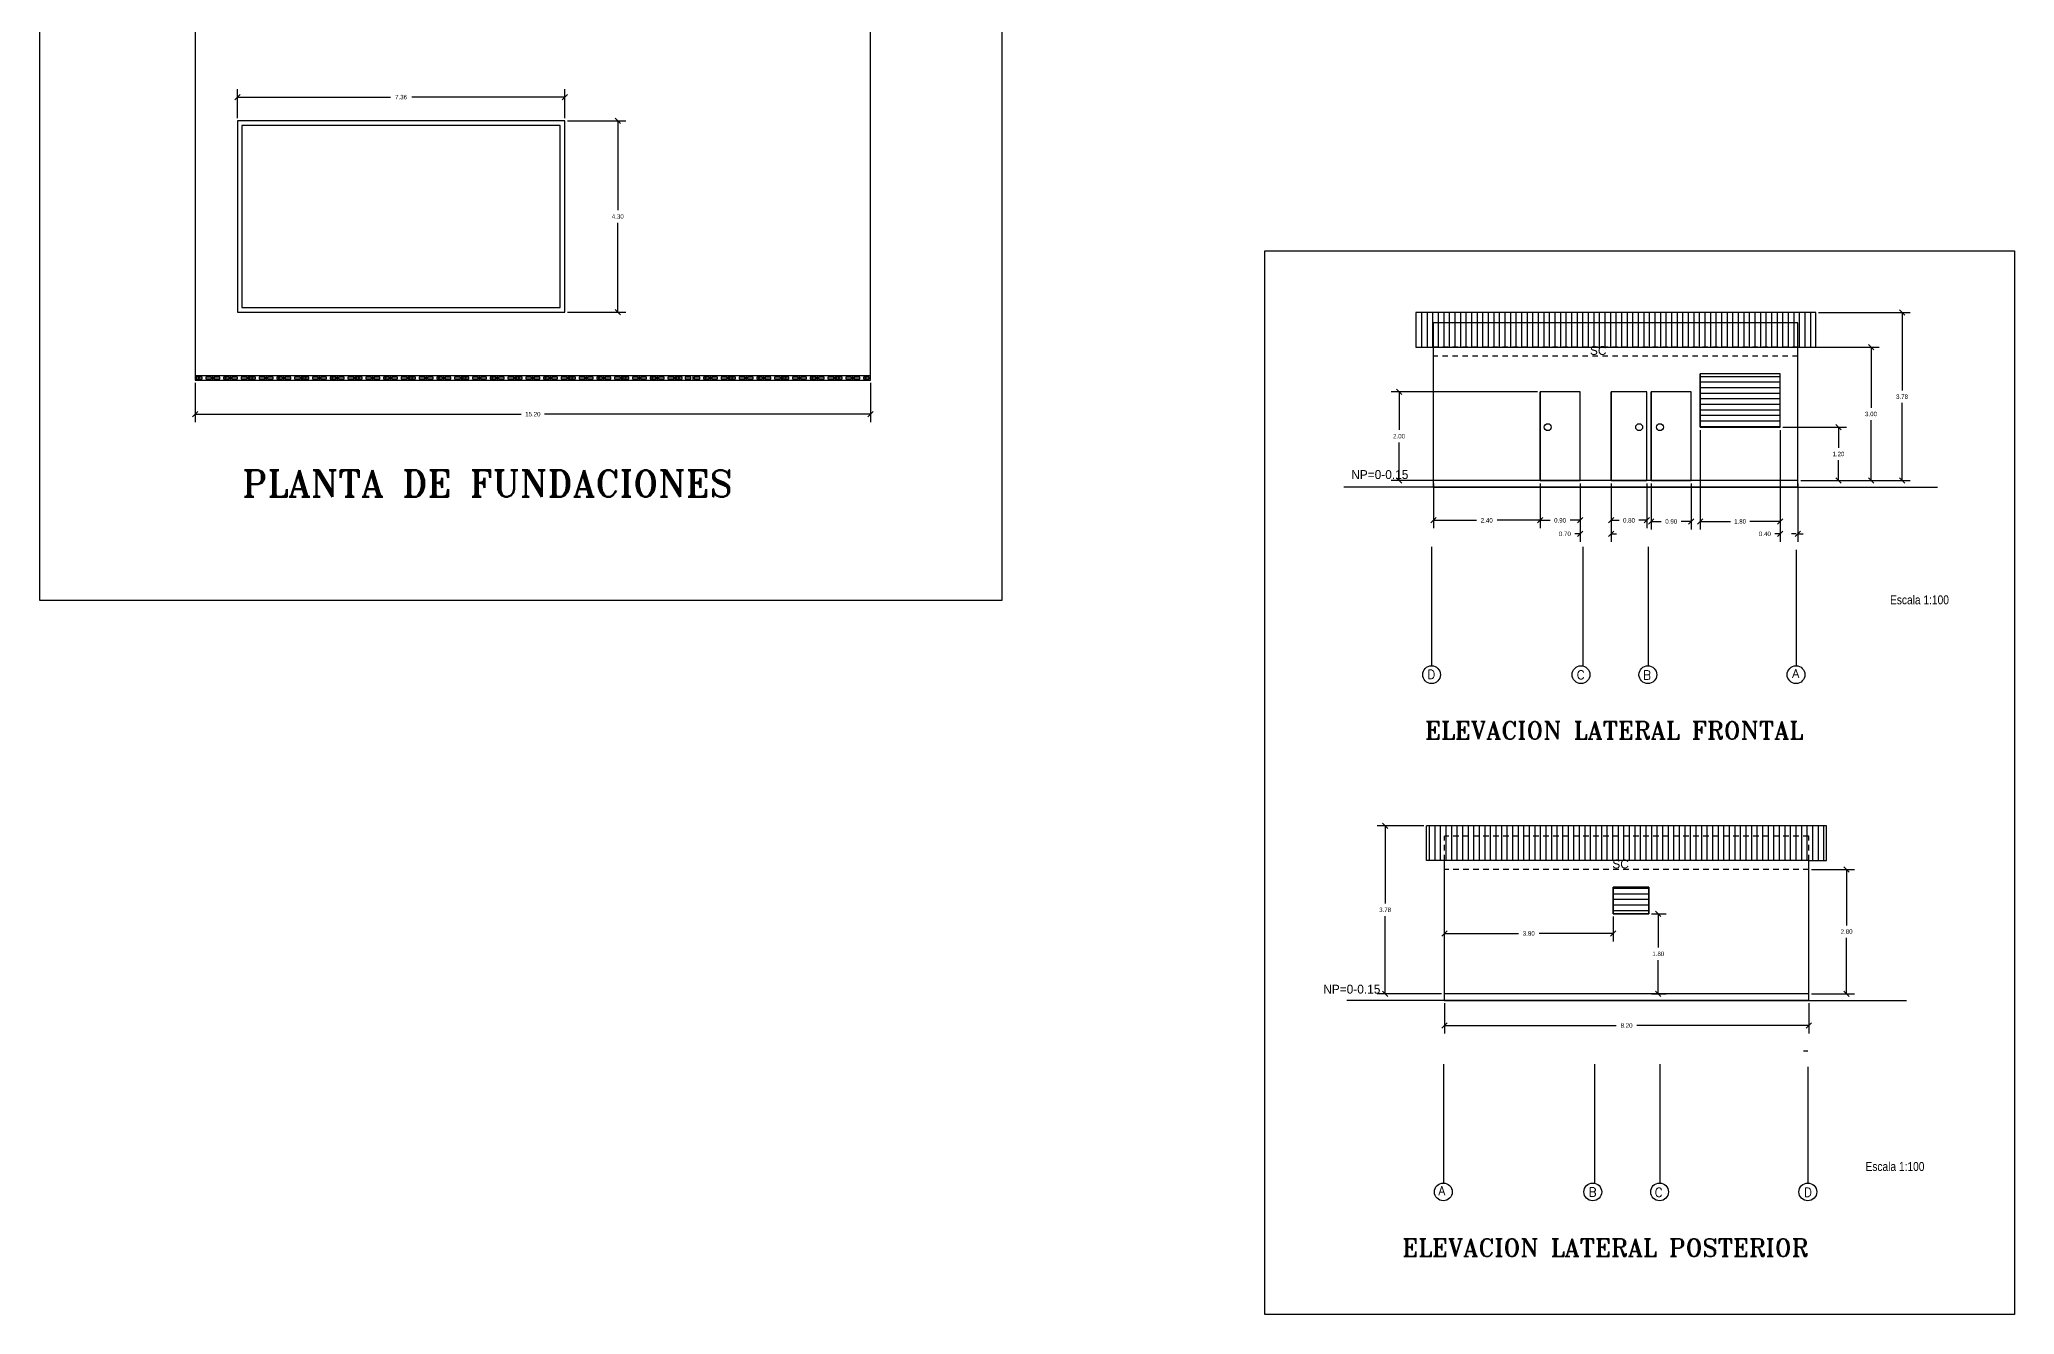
# Model space of a CAD drawing. Extents: x -52 to 126, y -84 to 6.
# Drawn here: x -51.66 to -7.22, y -63.61 to -34.92 of the extents above; entities that cross this region are included whole.
import ezdxf
from ezdxf.enums import TextEntityAlignment as Align

# ---------------------------------------------------------------- set-up
doc = ezdxf.new("R2010")
doc.units = 0
doc.header["$MEASUREMENT"] = 0
doc.linetypes.add('HIDDEN2', pattern=[0.1875, 0.125, -0.0625])
doc.layers.get('0').update_dxf_attribs({"linetype": 'CONTINUOUS'})
doc.layers.get('DEFPOINTS').update_dxf_attribs({"linetype": 'CONTINUOUS'})
for name, color, linetype in [('DIMENSIONES', 2, 'CONTINUOUS'), ('FIBROLIT', 8, 'CONTINUOUS'), ('FLECHAS', 8, 'CONTINUOUS'), ('LADRILLO', 8, 'CONTINUOUS'), ('MARCO', 1, 'CONTINUOUS'), ('PAREDES', 7, 'CONTINUOUS'), ('PISCINA', 4, 'CONTINUOUS'), ('PUERTAS', 6, 'CONTINUOUS'), ('REFUERZO', 3, 'CONTINUOUS'), ('TECHO', 5, 'CONTINUOUS'), ('TERRENO', 3, 'CONTINUOUS'), ('TEXTOS', 3, 'CONTINUOUS'), ('VENTANAS', 8, 'CONTINUOUS')]:
    doc.layers.add(name, color=color, linetype=linetype)
doc.styles.add('CITYBLUEPRINT', font='CIBT____.PFB', dxfattribs={"height": 0.2})
doc.styles.add('ROMANS', font='romans', dxfattribs={"height": 0.2})
doc.styles.add('ROMANT', font='romant', dxfattribs={"width": 2, "height": 0.4})
doc.styles.add('STYLE1', font='ARIALN.TTF', dxfattribs={"height": 0.2})
doc.dimstyles.get("Standard").update_dxf_attribs({"dimtxt": 0.18, "dimasz": 0.18, "dimexe": 0.18, "dimexo": 0.0625, "dimgap": 0.09, "dimtad": 0, "dimtih": 1, "dimtoh": 1, "dimzin": 0, "dimtxsty": 'CITYBLUEPRINT', "dimcen": 0.09, "dimazin": 3, "dimtfac": 1, "dimtofl": 0, "dimtmove": 0, "dimatfit": 3, "dimtolj": 1, "dimtzin": 0})

# ---------------------------------------------------------------- blocks, each defined once
blk = doc.blocks.new('*D90')
at = {"color": 0, "linetype": 'BYBLOCK'}
for p, q in [((-48.159, -42.646), (-48.159, -43.528)), ((-32.959, -42.646), (-32.959, -43.528)), ((-48.219, -43.408), (-48.099, -43.288)), ((-48.159, -43.348), (-40.824, -43.348)), ((-32.959, -43.348), (-40.294, -43.348)), ((-33.019, -43.408), (-32.899, -43.288))]:
    blk.add_line(p, q, dxfattribs=at)
at = {"layer": 'DEFPOINTS', "color": 0, "linetype": 'BYBLOCK'}
for p in [(-48.159, -42.583), (-32.959, -42.583), (-32.959, -43.348)]:
    blk.add_point(p, dxfattribs=at)
at = {"color": 0, "linetype": 'BYBLOCK'}
blk.add_text('15.20', height=0.1, dxfattribs=at).set_placement((-40.559, -43.348), align=Align.MIDDLE_CENTER)
blk = doc.blocks.new('*D91')
at = {"color": 0, "linetype": 'BYBLOCK'}
for p, q in [((-39.779, -36.75), (-38.467, -36.75)), ((-38.587, -36.81), (-38.707, -36.69)), ((-38.647, -36.75), (-38.647, -38.76)), ((-38.647, -41.05), (-38.647, -39.04)), ((-39.779, -41.05), (-38.467, -41.05)), ((-38.587, -41.11), (-38.707, -40.99))]:
    blk.add_line(p, q, dxfattribs=at)
at = {"layer": 'DEFPOINTS', "color": 0, "linetype": 'BYBLOCK'}
for p in [(-39.842, -36.75), (-39.842, -41.05), (-38.647, -41.05)]:
    blk.add_point(p, dxfattribs=at)
at = {"color": 0, "linetype": 'BYBLOCK'}
blk.add_text('4.30', height=0.1, dxfattribs=at).set_placement((-38.647, -38.9), align=Align.MIDDLE_CENTER)
blk = doc.blocks.new('*D92')
at = {"color": 0, "linetype": 'BYBLOCK'}
for p, q in [((-47.262, -36.274), (-47.142, -36.154)), ((-47.202, -36.688), (-47.202, -36.034)), ((-47.202, -36.214), (-43.762, -36.214)), ((-39.842, -36.214), (-43.282, -36.214)), ((-39.902, -36.274), (-39.782, -36.154)), ((-39.842, -36.688), (-39.842, -36.034))]:
    blk.add_line(p, q, dxfattribs=at)
at = {"layer": 'DEFPOINTS', "color": 0, "linetype": 'BYBLOCK'}
for p in [(-39.842, -36.214), (-47.202, -36.75), (-39.842, -36.75)]:
    blk.add_point(p, dxfattribs=at)
at = {"color": 0, "linetype": 'BYBLOCK'}
blk.add_text('7.36', height=0.1, dxfattribs=at).set_placement((-43.522, -36.214), align=Align.MIDDLE_CENTER)
blk = doc.blocks.new('*X160')
at = {"color": 0}
for p, q in [((-39.25, -51.594), (-39.25, -50.814)), ((-39.125, -51.594), (-39.125, -50.814)), ((-39, -51.594), (-39, -50.814)), ((-38.875, -51.594), (-38.875, -50.814)), ((-38.75, -51.594), (-38.75, -50.814)), ((-38.625, -51.594), (-38.625, -50.814)), ((-38.5, -51.594), (-38.5, -50.814)), ((-38.375, -51.594), (-38.375, -50.814)), ((-38.25, -51.594), (-38.25, -50.814)), ((-38.125, -51.594), (-38.125, -50.814)), ((-38, -51.594), (-38, -50.814)), ((-37.875, -51.594), (-37.875, -50.814)), ((-37.75, -51.594), (-37.75, -50.814)), ((-37.625, -51.594), (-37.625, -50.814)), ((-37.5, -51.594), (-37.5, -50.814)), ((-37.375, -51.594), (-37.375, -50.814)), ((-37.25, -51.594), (-37.25, -50.814)), ((-37.125, -51.594), (-37.125, -50.814)), ((-37, -51.594), (-37, -50.814)), ((-36.875, -51.594), (-36.875, -50.814)), ((-36.75, -51.594), (-36.75, -50.814)), ((-36.625, -51.594), (-36.625, -50.814)), ((-36.5, -51.594), (-36.5, -50.814)), ((-36.375, -51.594), (-36.375, -50.814)), ((-36.25, -51.594), (-36.25, -50.814)), ((-36.125, -51.594), (-36.125, -50.814)), ((-36, -51.594), (-36, -50.814)), ((-35.875, -51.594), (-35.875, -50.814)), ((-35.75, -51.594), (-35.75, -50.814)), ((-35.625, -51.594), (-35.625, -50.814)), ((-35.5, -51.594), (-35.5, -50.814)), ((-35.375, -51.594), (-35.375, -50.814)), ((-35.25, -51.594), (-35.25, -50.814)), ((-35.125, -51.594), (-35.125, -50.814)), ((-35, -51.594), (-35, -50.814)), ((-34.875, -51.594), (-34.875, -50.814)), ((-34.75, -51.594), (-34.75, -50.814)), ((-34.625, -51.594), (-34.625, -50.814)), ((-34.5, -51.594), (-34.5, -50.814)), ((-34.375, -51.594), (-34.375, -50.814)), ((-34.25, -51.594), (-34.25, -50.814)), ((-34.125, -51.594), (-34.125, -50.814)), ((-34, -51.594), (-34, -50.814)), ((-33.875, -51.594), (-33.875, -50.814)), ((-33.75, -51.594), (-33.75, -50.814)), ((-33.625, -51.594), (-33.625, -50.814)), ((-33.5, -51.594), (-33.5, -50.814)), ((-33.375, -51.594), (-33.375, -50.814)), ((-33.25, -51.594), (-33.25, -50.814)), ((-33.125, -51.594), (-33.125, -50.814)), ((-33, -51.594), (-33, -50.814)), ((-32.875, -51.594), (-32.875, -50.814)), ((-32.75, -51.594), (-32.75, -50.814)), ((-32.625, -51.594), (-32.625, -50.814)), ((-32.5, -51.594), (-32.5, -50.814)), ((-32.375, -51.594), (-32.375, -50.814)), ((-32.25, -51.594), (-32.25, -50.814)), ((-32.125, -51.594), (-32.125, -50.814)), ((-32, -51.594), (-32, -50.814)), ((-31.875, -51.594), (-31.875, -50.814)), ((-31.75, -51.594), (-31.75, -50.814)), ((-31.625, -51.594), (-31.625, -50.814)), ((-31.5, -51.594), (-31.5, -50.814)), ((-31.375, -51.594), (-31.375, -50.814)), ((-31.25, -51.594), (-31.25, -50.814)), ((-31.125, -51.594), (-31.125, -50.814)), ((-31, -51.594), (-31, -50.814)), ((-30.875, -51.594), (-30.875, -50.814)), ((-30.75, -51.594), (-30.75, -50.814)), ((-30.625, -51.594), (-30.625, -50.814)), ((-30.5, -51.594), (-30.5, -50.814)), ((-30.375, -51.594), (-30.375, -50.814))]:
    blk.add_line(p, q, dxfattribs=at)
blk = doc.blocks.new('*X161')
at = {"color": 0}
for p, q in [((-32.864, -52.25), (-31.064, -52.25)), ((-32.864, -52.375), (-31.064, -52.375)), ((-32.864, -52.5), (-31.064, -52.5)), ((-32.864, -52.625), (-31.064, -52.625)), ((-32.864, -52.75), (-31.064, -52.75)), ((-32.864, -52.875), (-31.064, -52.875)), ((-32.864, -53), (-31.064, -53)), ((-32.864, -53.125), (-31.064, -53.125)), ((-32.864, -53.25), (-31.064, -53.25)), ((-32.864, -53.375), (-31.064, -53.375))]:
    blk.add_line(p, q, dxfattribs=at)
blk = doc.blocks.new('*D162')
at = {"color": 0, "linetype": 'BYBLOCK'}
for p, q in [((-31.064, -55.955), (-31.064, -58.47)), ((-30.664, -57.155), (-30.664, -58.47)), ((-31.064, -58.29), (-31.184, -58.29)), ((-31.124, -58.35), (-31.004, -58.23)), ((-30.724, -58.35), (-30.604, -58.23)), ((-30.664, -58.29), (-30.544, -58.29))]:
    blk.add_line(p, q, dxfattribs=at)
at = {"layer": 'DEFPOINTS', "color": 0, "linetype": 'BYBLOCK'}
for p in [(-31.064, -55.893), (-30.664, -57.093), (-31.064, -58.29)]:
    blk.add_point(p, dxfattribs=at)
at = {"color": 0, "linetype": 'BYBLOCK'}
blk.add_text('0.40', height=0.1, dxfattribs=at).set_placement((-31.407, -58.29), align=Align.MIDDLE_CENTER)
blk = doc.blocks.new('*D163')
at = {"color": 0, "linetype": 'BYBLOCK'}
for p, q in [((-32.864, -55.955), (-32.864, -58.19)), ((-31.064, -56.018), (-31.064, -58.19)), ((-32.924, -58.07), (-32.804, -57.95)), ((-32.864, -58.01), (-32.179, -58.01)), ((-31.064, -58.01), (-31.749, -58.01)), ((-31.124, -58.07), (-31.004, -57.95))]:
    blk.add_line(p, q, dxfattribs=at)
at = {"layer": 'DEFPOINTS', "color": 0, "linetype": 'BYBLOCK'}
for p in [(-32.864, -55.893), (-31.064, -55.955), (-32.864, -58.01)]:
    blk.add_point(p, dxfattribs=at)
at = {"color": 0, "linetype": 'BYBLOCK'}
blk.add_text('1.80', height=0.1, dxfattribs=at).set_placement((-31.964, -58.01), align=Align.MIDDLE_CENTER)
blk = doc.blocks.new('*D164')
at = {"color": 0, "linetype": 'BYBLOCK'}
for p, q in [((-33.964, -57.155), (-33.964, -58.19)), ((-33.064, -57.155), (-33.064, -58.19)), ((-34.024, -58.07), (-33.904, -57.95)), ((-33.964, -58.01), (-33.737, -58.01)), ((-33.064, -58.01), (-33.29, -58.01)), ((-33.124, -58.07), (-33.004, -57.95))]:
    blk.add_line(p, q, dxfattribs=at)
at = {"layer": 'DEFPOINTS', "color": 0, "linetype": 'BYBLOCK'}
for p in [(-33.964, -57.093), (-33.064, -57.093), (-33.964, -58.01)]:
    blk.add_point(p, dxfattribs=at)
at = {"color": 0, "linetype": 'BYBLOCK'}
blk.add_text('0.90', height=0.1, dxfattribs=at).set_placement((-33.514, -58.01), align=Align.MIDDLE_CENTER)
blk = doc.blocks.new('*D165')
at = {"color": 0, "linetype": 'BYBLOCK'}
for p, q in [((-34.864, -57.155), (-34.864, -58.166)), ((-34.064, -57.155), (-34.064, -58.166)), ((-34.924, -58.046), (-34.804, -57.926)), ((-34.864, -57.986), (-34.687, -57.986)), ((-34.064, -57.986), (-34.24, -57.986)), ((-34.124, -58.046), (-34.004, -57.926))]:
    blk.add_line(p, q, dxfattribs=at)
at = {"layer": 'DEFPOINTS', "color": 0, "linetype": 'BYBLOCK'}
for p in [(-34.864, -57.093), (-34.064, -57.093), (-34.864, -57.986)]:
    blk.add_point(p, dxfattribs=at)
at = {"color": 0, "linetype": 'BYBLOCK'}
blk.add_text('0.80', height=0.1, dxfattribs=at).set_placement((-34.464, -57.986), align=Align.MIDDLE_CENTER)
blk = doc.blocks.new('*D166')
at = {"color": 0, "linetype": 'BYBLOCK'}
for p, q in [((-35.564, -57.155), (-35.564, -58.47)), ((-34.864, -57.155), (-34.864, -58.47)), ((-35.564, -58.29), (-35.684, -58.29)), ((-35.624, -58.35), (-35.504, -58.23)), ((-34.924, -58.35), (-34.804, -58.23)), ((-34.864, -58.29), (-34.744, -58.29))]:
    blk.add_line(p, q, dxfattribs=at)
at = {"layer": 'DEFPOINTS', "color": 0, "linetype": 'BYBLOCK'}
for p in [(-35.564, -57.093), (-34.864, -57.093), (-35.564, -58.29)]:
    blk.add_point(p, dxfattribs=at)
at = {"color": 0, "linetype": 'BYBLOCK'}
blk.add_text('0.70', height=0.1, dxfattribs=at).set_placement((-35.907, -58.29), align=Align.MIDDLE_CENTER)
blk = doc.blocks.new('*D167')
at = {"color": 0, "linetype": 'BYBLOCK'}
for p, q in [((-36.464, -57.155), (-36.464, -58.166)), ((-35.564, -57.155), (-35.564, -58.166)), ((-36.524, -58.046), (-36.404, -57.926)), ((-36.464, -57.986), (-36.237, -57.986)), ((-35.564, -57.986), (-35.79, -57.986)), ((-35.624, -58.046), (-35.504, -57.926))]:
    blk.add_line(p, q, dxfattribs=at)
at = {"layer": 'DEFPOINTS', "color": 0, "linetype": 'BYBLOCK'}
for p in [(-36.464, -57.093), (-35.564, -57.093), (-36.464, -57.986)]:
    blk.add_point(p, dxfattribs=at)
at = {"color": 0, "linetype": 'BYBLOCK'}
blk.add_text('0.90', height=0.1, dxfattribs=at).set_placement((-36.014, -57.986), align=Align.MIDDLE_CENTER)
blk = doc.blocks.new('*D168')
at = {"color": 0, "linetype": 'BYBLOCK'}
for p, q in [((-38.864, -57.155), (-38.864, -58.166)), ((-36.464, -57.155), (-36.464, -58.166)), ((-38.924, -58.046), (-38.804, -57.926)), ((-38.864, -57.986), (-37.895, -57.986)), ((-36.464, -57.986), (-37.432, -57.986)), ((-36.524, -58.046), (-36.404, -57.926))]:
    blk.add_line(p, q, dxfattribs=at)
at = {"layer": 'DEFPOINTS', "color": 0, "linetype": 'BYBLOCK'}
for p in [(-38.864, -57.093), (-36.464, -57.093), (-36.464, -57.986)]:
    blk.add_point(p, dxfattribs=at)
at = {"color": 0, "linetype": 'BYBLOCK'}
blk.add_text('2.40', height=0.1, dxfattribs=at).set_placement((-37.664, -57.986), align=Align.MIDDLE_CENTER)
blk = doc.blocks.new('*D169')
at = {"color": 0, "linetype": 'BYBLOCK'}
for p, q in [((-31.001, -55.893), (-29.573, -55.893)), ((-29.693, -55.953), (-29.813, -55.833)), ((-29.753, -55.893), (-29.753, -56.353)), ((-29.753, -57.093), (-29.753, -56.633)), ((-30.601, -57.093), (-29.573, -57.093)), ((-29.693, -57.153), (-29.813, -57.033))]:
    blk.add_line(p, q, dxfattribs=at)
at = {"layer": 'DEFPOINTS', "color": 0, "linetype": 'BYBLOCK'}
for p in [(-31.064, -55.893), (-30.664, -57.093), (-29.753, -57.093)]:
    blk.add_point(p, dxfattribs=at)
at = {"color": 0, "linetype": 'BYBLOCK'}
blk.add_text('1.20', height=0.1, dxfattribs=at).set_placement((-29.753, -56.493), align=Align.MIDDLE_CENTER)
blk = doc.blocks.new('*D170')
at = {"color": 0, "linetype": 'BYBLOCK'}
for p, q in [((-30.601, -54.093), (-28.838, -54.093)), ((-28.958, -54.153), (-29.078, -54.033)), ((-29.018, -54.093), (-29.018, -55.453)), ((-29.018, -57.093), (-29.018, -55.733)), ((-30.539, -57.093), (-28.838, -57.093)), ((-28.958, -57.153), (-29.078, -57.033))]:
    blk.add_line(p, q, dxfattribs=at)
at = {"layer": 'DEFPOINTS', "color": 0, "linetype": 'BYBLOCK'}
for p in [(-30.664, -54.093), (-30.601, -57.093), (-29.018, -57.093)]:
    blk.add_point(p, dxfattribs=at)
at = {"color": 0, "linetype": 'BYBLOCK'}
blk.add_text('3.00', height=0.1, dxfattribs=at).set_placement((-29.018, -55.593), align=Align.MIDDLE_CENTER)
blk = doc.blocks.new('*D171')
at = {"color": 0, "linetype": 'BYBLOCK'}
for p, q in [((-30.201, -53.313), (-28.141, -53.313)), ((-28.261, -53.373), (-28.381, -53.253)), ((-28.321, -53.313), (-28.321, -55.063)), ((-28.321, -57.093), (-28.321, -55.343)), ((-30.601, -57.093), (-28.141, -57.093)), ((-28.261, -57.153), (-28.381, -57.033))]:
    blk.add_line(p, q, dxfattribs=at)
at = {"layer": 'DEFPOINTS', "color": 0, "linetype": 'BYBLOCK'}
for p in [(-30.264, -53.313), (-28.321, -53.313), (-30.664, -57.093)]:
    blk.add_point(p, dxfattribs=at)
at = {"color": 0, "linetype": 'BYBLOCK'}
blk.add_text('3.78', height=0.1, dxfattribs=at).set_placement((-28.321, -55.203), align=Align.MIDDLE_CENTER)
blk = doc.blocks.new('*D172')
at = {"color": 0, "linetype": 'BYBLOCK'}
for p, q in [((-36.526, -55.093), (-39.817, -55.093)), ((-39.577, -55.153), (-39.697, -55.033)), ((-39.637, -55.093), (-39.637, -55.953)), ((-39.637, -57.093), (-39.637, -56.233)), ((-36.526, -57.093), (-39.817, -57.093)), ((-39.577, -57.153), (-39.697, -57.033))]:
    blk.add_line(p, q, dxfattribs=at)
at = {"layer": 'DEFPOINTS', "color": 0, "linetype": 'BYBLOCK'}
for p in [(-39.637, -55.093), (-36.464, -55.093), (-36.464, -57.093)]:
    blk.add_point(p, dxfattribs=at)
at = {"color": 0, "linetype": 'BYBLOCK'}
blk.add_text('2.00', height=0.1, dxfattribs=at).set_placement((-39.637, -56.093), align=Align.MIDDLE_CENTER)
blk = doc.blocks.new('*X173')
at = {"color": 0}
for p, q in [((6.008, -42.375), (6.808, -42.375)), ((6.008, -42.5), (6.808, -42.5)), ((6.008, -42.625), (6.808, -42.625)), ((6.008, -42.75), (6.808, -42.75)), ((6.008, -42.875), (6.808, -42.875))]:
    blk.add_line(p, q, dxfattribs=at)
blk = doc.blocks.new('*X174')
at = {"color": 0}
for p, q in [((1.875, -41.752), (1.875, -40.972)), ((2, -41.752), (2, -40.972)), ((2.125, -41.752), (2.125, -40.972)), ((2.25, -41.752), (2.25, -40.972)), ((2.375, -41.752), (2.375, -40.972)), ((2.5, -41.752), (2.5, -40.972)), ((2.625, -41.752), (2.625, -40.972)), ((2.75, -41.752), (2.75, -40.972)), ((2.875, -41.752), (2.875, -40.972)), ((3, -41.752), (3, -40.972)), ((3.125, -41.752), (3.125, -40.972)), ((3.25, -41.752), (3.25, -40.972)), ((3.375, -41.752), (3.375, -40.972)), ((3.5, -41.752), (3.5, -40.972)), ((3.625, -41.752), (3.625, -40.972)), ((3.75, -41.752), (3.75, -40.972)), ((3.875, -41.752), (3.875, -40.972)), ((4, -41.752), (4, -40.972)), ((4.125, -41.752), (4.125, -40.972)), ((4.25, -41.752), (4.25, -40.972)), ((4.375, -41.752), (4.375, -40.972)), ((4.5, -41.752), (4.5, -40.972)), ((4.625, -41.752), (4.625, -40.972)), ((4.75, -41.752), (4.75, -40.972)), ((4.875, -41.752), (4.875, -40.972)), ((5, -41.752), (5, -40.972)), ((5.125, -41.752), (5.125, -40.972)), ((5.25, -41.752), (5.25, -40.972)), ((5.375, -41.752), (5.375, -40.972)), ((5.5, -41.752), (5.5, -40.972)), ((5.625, -41.752), (5.625, -40.972)), ((5.75, -41.752), (5.75, -40.972)), ((5.875, -41.752), (5.875, -40.972)), ((6, -41.752), (6, -40.972)), ((6.125, -41.752), (6.125, -40.972)), ((6.25, -41.752), (6.25, -40.972)), ((6.375, -41.752), (6.375, -40.972)), ((6.5, -41.752), (6.5, -40.972)), ((6.625, -41.752), (6.625, -40.972)), ((6.75, -41.752), (6.75, -40.972)), ((6.875, -41.752), (6.875, -40.972)), ((7, -41.752), (7, -40.972)), ((7.125, -41.752), (7.125, -40.972)), ((7.25, -41.752), (7.25, -40.972)), ((7.375, -41.752), (7.375, -40.972)), ((7.5, -41.752), (7.5, -40.972)), ((7.625, -41.752), (7.625, -40.972)), ((7.75, -41.752), (7.75, -40.972)), ((7.875, -41.752), (7.875, -40.972)), ((8, -41.752), (8, -40.972)), ((8.125, -41.752), (8.125, -40.972)), ((8.25, -41.752), (8.25, -40.972)), ((8.375, -41.752), (8.375, -40.972)), ((8.5, -41.752), (8.5, -40.972)), ((8.625, -41.752), (8.625, -40.972)), ((8.75, -41.752), (8.75, -40.972)), ((8.875, -41.752), (8.875, -40.972)), ((9, -41.752), (9, -40.972)), ((9.125, -41.752), (9.125, -40.972)), ((9.25, -41.752), (9.25, -40.972)), ((9.375, -41.752), (9.375, -40.972)), ((9.5, -41.752), (9.5, -40.972)), ((9.625, -41.752), (9.625, -40.972)), ((9.75, -41.752), (9.75, -40.972)), ((9.875, -41.752), (9.875, -40.972)), ((10, -41.752), (10, -40.972)), ((10.125, -41.752), (10.125, -40.972)), ((10.25, -41.752), (10.25, -40.972)), ((10.375, -41.752), (10.375, -40.972)), ((10.5, -41.752), (10.5, -40.972)), ((10.625, -41.752), (10.625, -40.972)), ((10.75, -41.752), (10.75, -40.972))]:
    blk.add_line(p, q, dxfattribs=at)
blk = doc.blocks.new('*D175')
at = {"color": 0, "linetype": 'BYBLOCK'}
for p, q in [((6.008, -43.015), (6.008, -43.573)), ((2.148, -43.453), (2.268, -43.333)), ((2.208, -44.69), (2.208, -43.213)), ((2.208, -43.393), (3.877, -43.393)), ((6.008, -43.393), (4.34, -43.393)), ((5.948, -43.453), (6.068, -43.333))]:
    blk.add_line(p, q, dxfattribs=at)
at = {"layer": 'DEFPOINTS', "color": 0, "linetype": 'BYBLOCK'}
for p in [(6.008, -42.952), (2.208, -43.393), (2.208, -44.752)]:
    blk.add_point(p, dxfattribs=at)
at = {"color": 0, "linetype": 'BYBLOCK'}
blk.add_text('3.80', height=0.1, dxfattribs=at).set_placement((4.108, -43.393), align=Align.MIDDLE_CENTER)
blk = doc.blocks.new('*D176')
at = {"color": 0, "linetype": 'BYBLOCK'}
for p, q in [((2.208, -44.965), (2.208, -45.644)), ((10.408, -44.965), (10.408, -45.644)), ((2.148, -45.524), (2.268, -45.404)), ((2.208, -45.464), (6.077, -45.464)), ((10.408, -45.464), (6.54, -45.464)), ((10.348, -45.524), (10.468, -45.404))]:
    blk.add_line(p, q, dxfattribs=at)
at = {"layer": 'DEFPOINTS', "color": 0, "linetype": 'BYBLOCK'}
for p in [(2.208, -44.902), (10.408, -44.902), (10.408, -45.464)]:
    blk.add_point(p, dxfattribs=at)
at = {"color": 0, "linetype": 'BYBLOCK'}
blk.add_text('8.20', height=0.1, dxfattribs=at).set_placement((6.308, -45.464), align=Align.MIDDLE_CENTER)
blk = doc.blocks.new('*D177')
at = {"color": 0, "linetype": 'BYBLOCK'}
for p, q in [((6.871, -42.952), (7.202, -42.952)), ((7.082, -43.012), (6.962, -42.892)), ((7.022, -42.952), (7.022, -43.712)), ((7.022, -44.752), (7.022, -43.992)), ((6.871, -44.752), (7.202, -44.752)), ((7.082, -44.812), (6.962, -44.692))]:
    blk.add_line(p, q, dxfattribs=at)
at = {"layer": 'DEFPOINTS', "color": 0, "linetype": 'BYBLOCK'}
for p in [(6.808, -42.952), (6.808, -44.752), (7.022, -44.752)]:
    blk.add_point(p, dxfattribs=at)
at = {"color": 0, "linetype": 'BYBLOCK'}
blk.add_text('1.80', height=0.1, dxfattribs=at).set_placement((7.022, -43.852), align=Align.MIDDLE_CENTER)
blk = doc.blocks.new('*D178')
at = {"color": 0, "linetype": 'BYBLOCK'}
for p, q in [((10.471, -41.952), (11.438, -41.952)), ((11.318, -42.012), (11.198, -41.892)), ((11.258, -41.952), (11.258, -43.212)), ((11.258, -44.752), (11.258, -43.492)), ((10.471, -44.752), (11.438, -44.752)), ((11.318, -44.812), (11.198, -44.692))]:
    blk.add_line(p, q, dxfattribs=at)
at = {"layer": 'DEFPOINTS', "color": 0, "linetype": 'BYBLOCK'}
for p in [(10.408, -41.952), (11.258, -41.952), (10.408, -44.752)]:
    blk.add_point(p, dxfattribs=at)
at = {"color": 0, "linetype": 'BYBLOCK'}
blk.add_text('2.80', height=0.1, dxfattribs=at).set_placement((11.258, -43.352), align=Align.MIDDLE_CENTER)
blk = doc.blocks.new('*D179')
at = {"color": 0, "linetype": 'BYBLOCK'}
for p, q in [((1.746, -40.972), (0.696, -40.972)), ((0.936, -41.032), (0.816, -40.912)), ((0.876, -40.972), (0.876, -42.722)), ((0.876, -44.752), (0.876, -43.002)), ((2.146, -44.752), (0.696, -44.752)), ((0.936, -44.812), (0.816, -44.692))]:
    blk.add_line(p, q, dxfattribs=at)
at = {"layer": 'DEFPOINTS', "color": 0, "linetype": 'BYBLOCK'}
for p in [(0.876, -40.972), (1.808, -40.972), (2.208, -44.752)]:
    blk.add_point(p, dxfattribs=at)
at = {"color": 0, "linetype": 'BYBLOCK'}
blk.add_text('3.78', height=0.1, dxfattribs=at).set_placement((0.876, -42.862), align=Align.MIDDLE_CENTER)

msp = doc.modelspace()

# ---------------------------------------------------------------- linework, layer by layer
at = {"layer": 'FLECHAS'}
for p, q in [((-20.337, -46.335), (-20.337, -49.01)), ((-16.937, -46.335), (-16.937, -49.01)), ((-15.465, -46.335), (-15.465, -49.01)), ((-12.137, -46.398), (-12.137, -49.01)), ((-20.072, -57.973), (-20.072, -60.647)), ((-16.672, -57.973), (-16.672, -60.647)), ((-15.201, -57.973), (-15.201, -60.647)), ((-11.872, -58.036), (-11.872, -60.647))]:
    msp.add_line(p, q, dxfattribs=at)
at = {"layer": 'LADRILLO'}
for p, q in [((-36.959, -42.483), (-37.159, -42.483)), ((-37.159, -42.583), (-36.959, -42.583)), ((-36.959, -42.483), (-36.959, -42.583))]:
    msp.add_line(p, q, dxfattribs=at)
for points in [[(-47.759, -42.583), (-47.759, -42.483), (-48.159, -42.483), (-48.159, -42.583)], [(-48.131, -42.555), (-48.001, -42.555), (-48.001, -42.516), (-48.131, -42.516)], [(-47.919, -42.555), (-47.789, -42.555), (-47.789, -42.516), (-47.919, -42.516)], [(-47.359, -42.583), (-47.359, -42.483), (-47.759, -42.483), (-47.759, -42.583)], [(-47.731, -42.555), (-47.601, -42.555), (-47.601, -42.516), (-47.731, -42.516)], [(-47.519, -42.555), (-47.389, -42.555), (-47.389, -42.516), (-47.519, -42.516)], [(-46.959, -42.583), (-46.959, -42.483), (-47.359, -42.483), (-47.359, -42.583)], [(-47.331, -42.555), (-47.201, -42.555), (-47.201, -42.516), (-47.331, -42.516)], [(-47.119, -42.555), (-46.989, -42.555), (-46.989, -42.516), (-47.119, -42.516)], [(-46.559, -42.583), (-46.559, -42.483), (-46.959, -42.483), (-46.959, -42.583)], [(-46.931, -42.555), (-46.801, -42.555), (-46.801, -42.516), (-46.931, -42.516)], [(-46.719, -42.555), (-46.589, -42.555), (-46.589, -42.516), (-46.719, -42.516)], [(-46.159, -42.583), (-46.159, -42.483), (-46.559, -42.483), (-46.559, -42.583)], [(-46.531, -42.555), (-46.401, -42.555), (-46.401, -42.516), (-46.531, -42.516)], [(-46.319, -42.555), (-46.189, -42.555), (-46.189, -42.516), (-46.319, -42.516)], [(-45.759, -42.583), (-45.759, -42.483), (-46.159, -42.483), (-46.159, -42.583)], [(-46.131, -42.555), (-46.001, -42.555), (-46.001, -42.516), (-46.131, -42.516)], [(-45.919, -42.555), (-45.789, -42.555), (-45.789, -42.516), (-45.919, -42.516)], [(-45.359, -42.583), (-45.359, -42.483), (-45.759, -42.483), (-45.759, -42.583)], [(-45.731, -42.555), (-45.601, -42.555), (-45.601, -42.516), (-45.731, -42.516)], [(-45.519, -42.555), (-45.389, -42.555), (-45.389, -42.516), (-45.519, -42.516)], [(-44.959, -42.583), (-44.959, -42.483), (-45.359, -42.483), (-45.359, -42.583)], [(-45.331, -42.555), (-45.201, -42.555), (-45.201, -42.516), (-45.331, -42.516)], [(-45.119, -42.555), (-44.989, -42.555), (-44.989, -42.516), (-45.119, -42.516)], [(-44.559, -42.583), (-44.559, -42.483), (-44.959, -42.483), (-44.959, -42.583)], [(-44.931, -42.555), (-44.801, -42.555), (-44.801, -42.516), (-44.931, -42.516)], [(-44.719, -42.555), (-44.589, -42.555), (-44.589, -42.516), (-44.719, -42.516)], [(-44.159, -42.583), (-44.159, -42.483), (-44.559, -42.483), (-44.559, -42.583)], [(-44.531, -42.555), (-44.401, -42.555), (-44.401, -42.516), (-44.531, -42.516)], [(-44.319, -42.555), (-44.189, -42.555), (-44.189, -42.516), (-44.319, -42.516)], [(-43.759, -42.583), (-43.759, -42.483), (-44.159, -42.483), (-44.159, -42.583)], [(-44.131, -42.555), (-44.001, -42.555), (-44.001, -42.516), (-44.131, -42.516)], [(-43.919, -42.555), (-43.789, -42.555), (-43.789, -42.516), (-43.919, -42.516)], [(-43.359, -42.583), (-43.359, -42.483), (-43.759, -42.483), (-43.759, -42.583)], [(-43.731, -42.555), (-43.601, -42.555), (-43.601, -42.516), (-43.731, -42.516)], [(-43.519, -42.555), (-43.389, -42.555), (-43.389, -42.516), (-43.519, -42.516)], [(-42.959, -42.583), (-42.959, -42.483), (-43.359, -42.483), (-43.359, -42.583)], [(-43.331, -42.555), (-43.201, -42.555), (-43.201, -42.516), (-43.331, -42.516)], [(-43.119, -42.555), (-42.989, -42.555), (-42.989, -42.516), (-43.119, -42.516)], [(-42.559, -42.583), (-42.559, -42.483), (-42.959, -42.483), (-42.959, -42.583)], [(-42.931, -42.555), (-42.801, -42.555), (-42.801, -42.516), (-42.931, -42.516)], [(-42.719, -42.555), (-42.589, -42.555), (-42.589, -42.516), (-42.719, -42.516)], [(-42.159, -42.583), (-42.159, -42.483), (-42.559, -42.483), (-42.559, -42.583)], [(-42.531, -42.555), (-42.401, -42.555), (-42.401, -42.516), (-42.531, -42.516)], [(-42.319, -42.555), (-42.189, -42.555), (-42.189, -42.516), (-42.319, -42.516)], [(-41.759, -42.583), (-41.759, -42.483), (-42.159, -42.483), (-42.159, -42.583)], [(-42.131, -42.555), (-42.001, -42.555), (-42.001, -42.516), (-42.131, -42.516)], [(-41.919, -42.555), (-41.789, -42.555), (-41.789, -42.516), (-41.919, -42.516)], [(-41.359, -42.583), (-41.359, -42.483), (-41.759, -42.483), (-41.759, -42.583)], [(-41.731, -42.555), (-41.601, -42.555), (-41.601, -42.516), (-41.731, -42.516)], [(-41.519, -42.555), (-41.389, -42.555), (-41.389, -42.516), (-41.519, -42.516)], [(-40.959, -42.583), (-40.959, -42.483), (-41.359, -42.483), (-41.359, -42.583)], [(-41.331, -42.555), (-41.201, -42.555), (-41.201, -42.516), (-41.331, -42.516)], [(-41.119, -42.555), (-40.989, -42.555), (-40.989, -42.516), (-41.119, -42.516)], [(-40.559, -42.583), (-40.559, -42.483), (-40.959, -42.483), (-40.959, -42.583)], [(-40.559, -42.583), (-40.559, -42.483), (-40.959, -42.483), (-40.959, -42.583)], [(-40.931, -42.555), (-40.801, -42.555), (-40.801, -42.516), (-40.931, -42.516)], [(-40.931, -42.555), (-40.801, -42.555), (-40.801, -42.516), (-40.931, -42.516)], [(-40.719, -42.555), (-40.589, -42.555), (-40.589, -42.516), (-40.719, -42.516)], [(-40.719, -42.555), (-40.589, -42.555), (-40.589, -42.516), (-40.719, -42.516)], [(-40.159, -42.583), (-40.159, -42.483), (-40.559, -42.483), (-40.559, -42.583)], [(-40.531, -42.555), (-40.401, -42.555), (-40.401, -42.516), (-40.531, -42.516)], [(-40.319, -42.555), (-40.189, -42.555), (-40.189, -42.516), (-40.319, -42.516)], [(-39.759, -42.583), (-39.759, -42.483), (-40.159, -42.483), (-40.159, -42.583)], [(-40.131, -42.555), (-40.001, -42.555), (-40.001, -42.516), (-40.131, -42.516)], [(-39.919, -42.555), (-39.789, -42.555), (-39.789, -42.516), (-39.919, -42.516)], [(-39.359, -42.583), (-39.359, -42.483), (-39.759, -42.483), (-39.759, -42.583)], [(-39.359, -42.583), (-39.359, -42.483), (-39.759, -42.483), (-39.759, -42.583)], [(-39.731, -42.555), (-39.601, -42.555), (-39.601, -42.516), (-39.731, -42.516)], [(-39.731, -42.555), (-39.601, -42.555), (-39.601, -42.516), (-39.731, -42.516)], [(-39.519, -42.555), (-39.389, -42.555), (-39.389, -42.516), (-39.519, -42.516)], [(-39.519, -42.555), (-39.389, -42.555), (-39.389, -42.516), (-39.519, -42.516)], [(-38.959, -42.583), (-38.959, -42.483), (-39.359, -42.483), (-39.359, -42.583)], [(-39.331, -42.555), (-39.201, -42.555), (-39.201, -42.516), (-39.331, -42.516)], [(-39.119, -42.555), (-38.989, -42.555), (-38.989, -42.516), (-39.119, -42.516)], [(-38.559, -42.583), (-38.559, -42.483), (-38.959, -42.483), (-38.959, -42.583)], [(-38.931, -42.555), (-38.801, -42.555), (-38.801, -42.516), (-38.931, -42.516)], [(-38.719, -42.555), (-38.589, -42.555), (-38.589, -42.516), (-38.719, -42.516)], [(-38.159, -42.583), (-38.159, -42.483), (-38.559, -42.483), (-38.559, -42.583)], [(-38.531, -42.555), (-38.401, -42.555), (-38.401, -42.516), (-38.531, -42.516)], [(-38.319, -42.555), (-38.189, -42.555), (-38.189, -42.516), (-38.319, -42.516)], [(-37.759, -42.583), (-37.759, -42.483), (-38.159, -42.483), (-38.159, -42.583)], [(-38.131, -42.555), (-38.001, -42.555), (-38.001, -42.516), (-38.131, -42.516)], [(-37.919, -42.555), (-37.789, -42.555), (-37.789, -42.516), (-37.919, -42.516)], [(-37.359, -42.583), (-37.359, -42.483), (-37.759, -42.483), (-37.759, -42.583)], [(-37.731, -42.555), (-37.601, -42.555), (-37.601, -42.516), (-37.731, -42.516)], [(-37.519, -42.555), (-37.389, -42.555), (-37.389, -42.516), (-37.519, -42.516)], [(-37.331, -42.555), (-37.201, -42.555), (-37.201, -42.516), (-37.331, -42.516)], [(-37.131, -42.555), (-37.001, -42.555), (-37.001, -42.516), (-37.131, -42.516)], [(-36.559, -42.583), (-36.559, -42.483), (-36.959, -42.483), (-36.959, -42.583)], [(-36.931, -42.555), (-36.801, -42.555), (-36.801, -42.516), (-36.931, -42.516)], [(-36.719, -42.555), (-36.589, -42.555), (-36.589, -42.516), (-36.719, -42.516)], [(-36.159, -42.583), (-36.159, -42.483), (-36.559, -42.483), (-36.559, -42.583)], [(-36.531, -42.555), (-36.401, -42.555), (-36.401, -42.516), (-36.531, -42.516)], [(-36.319, -42.555), (-36.189, -42.555), (-36.189, -42.516), (-36.319, -42.516)], [(-35.759, -42.583), (-35.759, -42.483), (-36.159, -42.483), (-36.159, -42.583)], [(-36.131, -42.555), (-36.001, -42.555), (-36.001, -42.516), (-36.131, -42.516)], [(-35.919, -42.555), (-35.789, -42.555), (-35.789, -42.516), (-35.919, -42.516)], [(-35.359, -42.583), (-35.359, -42.483), (-35.759, -42.483), (-35.759, -42.583)], [(-35.731, -42.555), (-35.601, -42.555), (-35.601, -42.516), (-35.731, -42.516)], [(-35.519, -42.555), (-35.389, -42.555), (-35.389, -42.516), (-35.519, -42.516)], [(-34.959, -42.583), (-34.959, -42.483), (-35.359, -42.483), (-35.359, -42.583)], [(-35.331, -42.555), (-35.201, -42.555), (-35.201, -42.516), (-35.331, -42.516)], [(-35.119, -42.555), (-34.989, -42.555), (-34.989, -42.516), (-35.119, -42.516)], [(-34.559, -42.583), (-34.559, -42.483), (-34.959, -42.483), (-34.959, -42.583)], [(-34.931, -42.555), (-34.801, -42.555), (-34.801, -42.516), (-34.931, -42.516)], [(-34.719, -42.555), (-34.589, -42.555), (-34.589, -42.516), (-34.719, -42.516)], [(-34.159, -42.583), (-34.159, -42.483), (-34.559, -42.483), (-34.559, -42.583)], [(-34.531, -42.555), (-34.401, -42.555), (-34.401, -42.516), (-34.531, -42.516)], [(-34.319, -42.555), (-34.189, -42.555), (-34.189, -42.516), (-34.319, -42.516)], [(-33.759, -42.583), (-33.759, -42.483), (-34.159, -42.483), (-34.159, -42.583)], [(-34.131, -42.555), (-34.001, -42.555), (-34.001, -42.516), (-34.131, -42.516)], [(-33.919, -42.555), (-33.789, -42.555), (-33.789, -42.516), (-33.919, -42.516)], [(-33.359, -42.583), (-33.359, -42.483), (-33.759, -42.483), (-33.759, -42.583)], [(-33.731, -42.555), (-33.601, -42.555), (-33.601, -42.516), (-33.731, -42.516)], [(-33.519, -42.555), (-33.389, -42.555), (-33.389, -42.516), (-33.519, -42.516)], [(-32.959, -42.583), (-32.959, -42.483), (-33.359, -42.483), (-33.359, -42.583)], [(-33.331, -42.555), (-33.201, -42.555), (-33.201, -42.516), (-33.331, -42.516)], [(-33.119, -42.555), (-32.989, -42.555), (-32.989, -42.516), (-33.119, -42.516)]]:
    msp.add_lwpolyline(points, close=True, dxfattribs=at)
msp.add_lwpolyline([(-37.159, -42.483), (-37.359, -42.483), (-37.359, -42.583), (-37.159, -42.583)], dxfattribs=at)
at = {"layer": 'MARCO'}
for points in [[(-51.658, -7.211), (-51.658, -47.53), (-29.998, -47.53), (-29.998, -7.211)], [(-24.09, -39.674), (-7.222, -39.674), (-7.222, -63.605), (-24.09, -63.605)]]:
    msp.add_lwpolyline(points, close=True, dxfattribs=at)
for centre in [(-20.337, -49.21), (-16.975, -49.21), (-15.471, -49.21), (-12.137, -49.21), (-20.072, -60.847), (-16.71, -60.847), (-15.207, -60.847), (-11.872, -60.847)]:
    msp.add_circle(centre, 0.2, dxfattribs=at)
at = {"layer": 'PAREDES'}
for p, q in [((-12.094, -41.293), (-20.294, -41.293)), ((-20.294, -41.843), (-20.294, -41.293)), ((-12.094, -41.843), (-12.094, -41.293)), ((-20.294, -44.843), (-20.294, -41.843)), ((-12.094, -44.843), (-12.094, -41.843)), ((-12.494, -42.443), (-14.294, -42.443)), ((-14.294, -43.643), (-14.294, -42.443)), ((-12.494, -43.643), (-12.494, -42.443)), ((-16.994, -42.843), (-17.894, -42.843)), ((-17.894, -44.843), (-17.894, -42.843)), ((-16.994, -44.843), (-16.994, -42.843)), ((-15.494, -42.843), (-16.294, -42.843)), ((-16.294, -44.843), (-16.294, -42.843)), ((-15.494, -44.843), (-15.494, -42.843)), ((-14.494, -42.843), (-15.394, -42.843)), ((-15.394, -44.843), (-15.394, -42.843)), ((-14.494, -44.843), (-14.494, -42.843)), ((-12.494, -43.643), (-14.294, -43.643)), ((-12.094, -44.843), (-20.294, -44.843)), ((-20.294, -44.993), (-20.294, -44.843)), ((-12.094, -44.993), (-12.094, -44.843)), ((-12.094, -44.993), (-20.294, -44.993)), ((-20.05, -56.39), (-20.05, -53.39)), ((-11.85, -56.39), (-11.85, -53.39)), ((-16.25, -54.59), (-16.25, -53.99)), ((-16.25, -53.99), (-15.45, -53.99)), ((-15.45, -53.99), (-15.45, -54.59)), ((-15.45, -54.59), (-16.25, -54.59)), ((-20.05, -56.54), (-20.05, -56.39)), ((-11.85, -56.39), (-20.05, -56.39)), ((-11.85, -56.54), (-11.85, -56.39)), ((-11.85, -56.54), (-20.05, -56.54))]:
    msp.add_line(p, q, dxfattribs=at)
at = {"layer": 'PAREDES', "linetype": 'HIDDEN2'}
for p, q in [((-12.094, -41.843), (-20.294, -41.843)), ((-12.094, -42.043), (-20.294, -42.043)), ((-11.85, -52.84), (-20.05, -52.84)), ((-20.05, -53.39), (-20.05, -52.84)), ((-11.85, -53.39), (-11.85, -52.84)), ((-11.85, -53.39), (-20.05, -53.39)), ((-11.85, -53.59), (-20.05, -53.59))]:
    msp.add_line(p, q, dxfattribs=at)
at = {"layer": 'PISCINA'}
for points in [[(-47.202, -36.75), (-47.202, -41.05), (-39.842, -41.05), (-39.842, -36.75)], [(-47.102, -36.85), (-47.102, -40.95), (-39.942, -40.95), (-39.942, -36.85)]]:
    msp.add_lwpolyline(points, close=True, dxfattribs=at)
at = {"layer": 'PUERTAS'}
for points in [[(-17.894, -42.843), (-17.894, -44.843), (-16.994, -44.843), (-16.994, -42.843)], [(-16.294, -42.843), (-16.294, -44.843), (-15.494, -44.843), (-15.494, -42.843)], [(-15.394, -42.843), (-15.394, -44.843), (-14.494, -44.843), (-14.494, -42.843)]]:
    msp.add_lwpolyline(points, close=True, dxfattribs=at)
for centre in [(-17.724, -43.641), (-15.667, -43.641), (-15.199, -43.641)]:
    msp.add_circle(centre, 0.0779, dxfattribs=at)
at = {"layer": 'REFUERZO'}
for centre in [(-48.07, -42.535), (-47.47, -42.535), (-46.87, -42.535), (-46.27, -42.535), (-45.67, -42.535), (-45.07, -42.535), (-44.47, -42.535), (-43.87, -42.535), (-43.27, -42.535), (-42.67, -42.535), (-42.07, -42.535), (-41.47, -42.535), (-40.87, -42.535), (-40.27, -42.535), (-39.67, -42.535), (-39.07, -42.535), (-38.47, -42.535), (-37.87, -42.535), (-37.27, -42.535), (-36.67, -42.535), (-36.07, -42.535), (-35.47, -42.535), (-34.87, -42.535), (-34.27, -42.535), (-33.67, -42.535), (-33.07, -42.535)]:
    msp.add_circle(centre, 0.00887, dxfattribs=at)
at = {"layer": 'TECHO'}
for p, q in [((-11.45, -52.61), (-20.45, -52.61)), ((-20.45, -53.39), (-20.45, -52.61)), ((-11.45, -53.39), (-11.45, -52.61)), ((-20.05, -53.39), (-20.45, -53.39)), ((-11.85, -53.39), (-20.05, -53.39)), ((-11.85, -53.39), (-11.45, -53.39))]:
    msp.add_line(p, q, dxfattribs=at)
msp.add_lwpolyline([(-12.094, -41.843), (-11.694, -41.843), (-11.694, -41.063), (-20.694, -41.063), (-20.694, -41.843), (-20.294, -41.843)], close=True, dxfattribs=at)
at = {"layer": 'TERRENO'}
for p, q in [((-20.294, -44.993), (-22.309, -44.993)), ((-20.294, -44.993), (-12.094, -44.993)), ((-12.094, -44.993), (-8.956, -44.993)), ((-20.05, -56.54), (-22.243, -56.54)), ((-20.05, -56.54), (-11.85, -56.54)), ((-11.85, -56.54), (-9.65, -56.54))]:
    msp.add_line(p, q, dxfattribs=at)
msp.add_lwpolyline([(-32.959, -42.583), (-32.959, -11.883), (-48.159, -11.883), (-48.159, -42.583)], close=True, dxfattribs=at)
at = {"layer": 'VENTANAS'}
for p, q in [((-12.237, -46.035), (-12.137, -46.035)), ((-11.972, -57.673), (-11.872, -57.673))]:
    msp.add_line(p, q, dxfattribs=at)
for points in [[(-14.294, -42.443), (-14.294, -43.643), (-12.494, -43.643), (-12.494, -42.443)], [(-16.25, -53.99), (-16.25, -54.59), (-15.45, -54.59), (-15.45, -53.99)]]:
    msp.add_lwpolyline(points, close=True, dxfattribs=at)

# ---------------------------------------------------------------- block references
at = {"layer": 'FIBROLIT'}
msp.add_blockref('*X160', (18.569, 9.751), dxfattribs=at)
at = {"layer": 'VENTANAS'}
for name, p in [('*X161', (18.569, 9.751)), ('*X174', (-22.258, -11.638)), ('*X173', (-22.258, -11.638))]:
    msp.add_blockref(name, p, dxfattribs=at)

# ---------------------------------------------------------------- texts
at = {"layer": 'DIMENSIONES', "style": 'STYLE1'}
for p in [(-10.022, -47.626), (-10.573, -60.375)]:
    msp.add_text('Escala 1:100', height=0.2, dxfattribs=at).set_placement(p)
at = {"layer": 'MARCO', "style": 'ROMANS'}
for s, p in [('D', (-20.433, -49.304)), ('C', (-17.07, -49.313)), ('B', (-15.58, -49.319)), ('A', (-12.222, -49.283)), ('A', (-20.186, -60.918)), ('B', (-16.806, -60.951)), ('C', (-15.316, -60.957)), ('D', (-11.958, -60.955))]:
    msp.add_text(s, height=0.2, dxfattribs=at).set_placement(p)
at = {"layer": 'TEXTOS'}
for s, height, style, p in [('SC', 0.2, 'CITYBLUEPRINT', (-16.774, -42.015)), ('PLANTA DE FUNDACIONES', 0.6, 'ROMANT', (-47.095, -45.207)), ('NP=0-0.15', 0.2, 'CITYBLUEPRINT', (-22.145, -44.807)), ('ELEVACION LATERAL FRONTAL', 0.4, 'ROMANT', (-20.483, -50.663)), ('SC', 0.2, 'CITYBLUEPRINT', (-16.271, -53.569)), ('NP=0-0.15', 0.2, 'CITYBLUEPRINT', (-22.775, -56.385)), ('ELEVACION LATERAL POSTERIOR', 0.4, 'ROMANT', (-20.998, -62.301))]:
    msp.add_text(s, height=height, dxfattribs=dict(at, style=style)).set_placement(p)

# ---------------------------------------------------------------- dimensions: what is measured, and where the dimension line sits
at = {"layer": 'DIMENSIONES'}
for base, p1, p2, picture, middle in [((-39.842, -36.214), (-47.202, -36.75), (-39.842, -36.75), '*D92', (-43.522, -36.214)), ((-32.959, -43.348), (-48.159, -42.583), (-32.959, -42.583), '*D90', (-40.559, -43.348))]:
    dim = msp.add_linear_dim(base=base, p1=p1, p2=p2, dimstyle='Standard', dxfattribs=at)
    dim.commit()
    dim.dimension.update_dxf_attribs({"geometry": picture, "text_midpoint": middle})
dim = msp.add_linear_dim(base=(-38.647, -41.05), p1=(-39.842, -36.75), p2=(-39.842, -41.05), angle=90, dimstyle='Standard', dxfattribs=at)
dim.commit()
dim.dimension.update_dxf_attribs({"geometry": '*D91', "text_midpoint": (-38.647, -38.9)})
for base, p1, p2, picture, middle, set_off in [((-9.752, -41.063), (-12.094, -44.843), (-11.694, -41.063), '*D171', (-9.752, -42.953), (18.569, 12.249)), ((-10.449, -44.843), (-12.094, -41.843), (-12.032, -44.843), '*D170', (-10.449, -43.343), (18.569, 12.249)), ((-21.068, -42.843), (-17.894, -44.843), (-17.894, -42.843), '*D172', (-21.068, -43.843), (18.569, 12.249)), ((-11.183, -44.843), (-12.494, -43.643), (-12.094, -44.843), '*D169', (-11.183, -44.243), (18.569, 12.249)), ((-21.382, -52.61), (-20.05, -56.39), (-20.45, -52.61), '*D179', (-21.382, -54.5), (-22.258, -11.638)), ((-11, -53.59), (-11.85, -56.39), (-11.85, -53.59), '*D178', (-11, -54.99), (-22.258, -11.638)), ((-15.236, -56.39), (-15.45, -54.59), (-15.45, -56.39), '*D177', (-15.236, -55.49), (-22.258, -11.638))]:
    dim = msp.add_linear_dim(base=base, p1=p1, p2=p2, angle=90, dimstyle='Standard', dxfattribs=at)
    dim.commit()
    dim.dimension.update_dxf_attribs({"geometry": picture, "text_midpoint": middle, "insert": set_off})
for base, p1, p2, picture, middle, set_off in [((-14.294, -45.76), (-12.494, -43.706), (-14.294, -43.643), '*D163', (-13.394, -45.76), (18.569, 12.249)), ((-12.494, -46.041), (-12.094, -44.843), (-12.494, -43.643), '*D162', (-12.838, -46.041), (18.569, 12.249)), ((-17.894, -45.737), (-20.294, -44.843), (-17.894, -44.843), '*D168', (-19.094, -45.737), (18.569, 12.249)), ((-17.894, -45.737), (-16.994, -44.843), (-17.894, -44.843), '*D167', (-17.444, -45.737), (18.569, 12.249)), ((-16.994, -46.041), (-16.294, -44.843), (-16.994, -44.843), '*D166', (-17.338, -46.041), (18.569, 12.249)), ((-16.294, -45.737), (-15.494, -44.843), (-16.294, -44.843), '*D165', (-15.894, -45.737), (18.569, 12.249)), ((-15.394, -45.76), (-14.494, -44.843), (-15.394, -44.843), '*D164', (-14.944, -45.76), (18.569, 12.249)), ((-20.05, -55.031), (-16.25, -54.59), (-20.05, -56.39), '*D175', (-18.15, -55.031), (-22.258, -11.638)), ((-11.85, -57.101), (-20.05, -56.54), (-11.85, -56.54), '*D176', (-15.95, -57.101), (-22.258, -11.638))]:
    dim = msp.add_linear_dim(base=base, p1=p1, p2=p2, dimstyle='Standard', dxfattribs=at)
    dim.commit()
    dim.dimension.update_dxf_attribs({"geometry": picture, "text_midpoint": middle, "insert": set_off})

doc.saveas('drawing.dxf')
